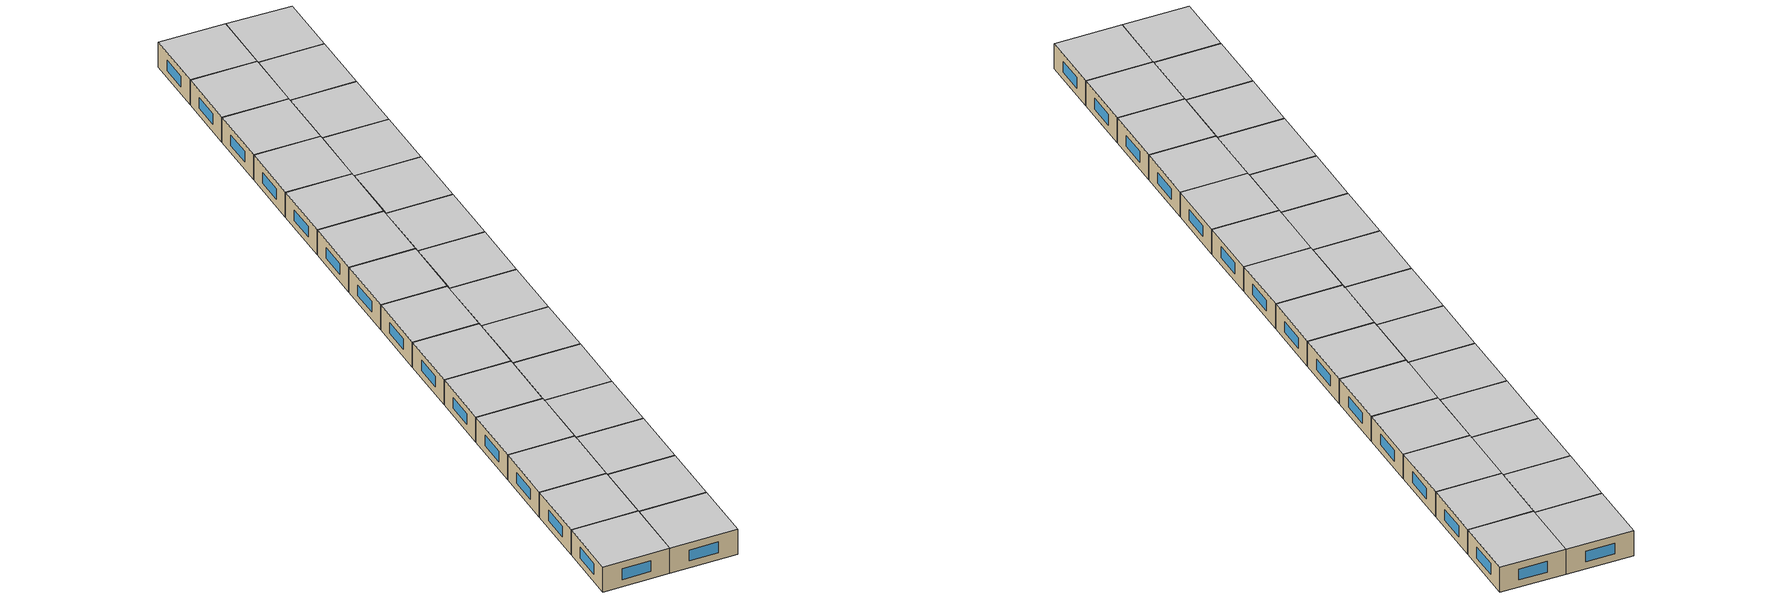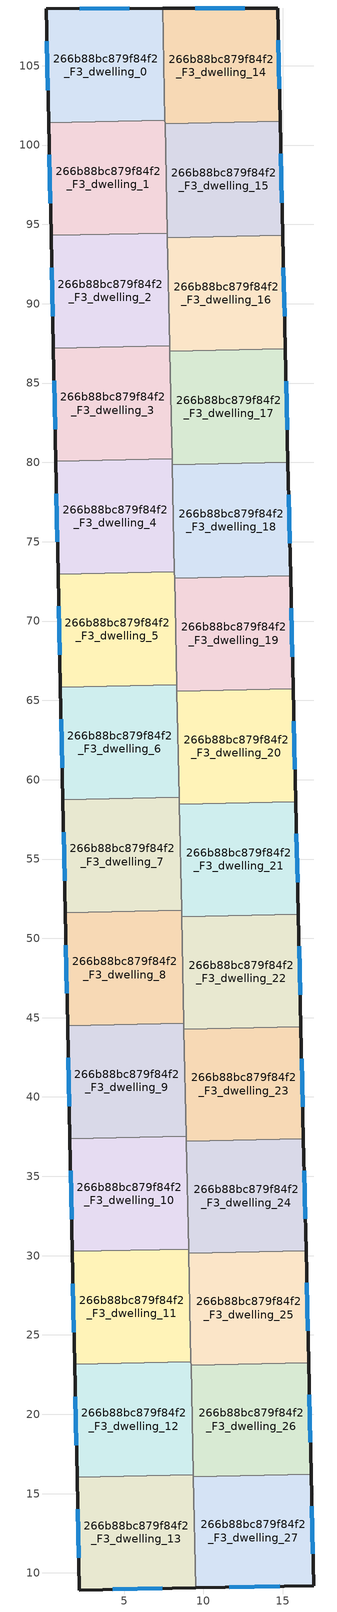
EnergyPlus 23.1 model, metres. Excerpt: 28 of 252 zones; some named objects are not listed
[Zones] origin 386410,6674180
266b88bc879f84f2_F3_dwelling_0
 floor to 266b88bc879f84f2_F2_dwelling_0 (EU_floor_Construction): 7.43,108.62 7.57,101.57 0.24,101.42 0.09,108.6 z9
 wall outside (EU_wall_Construction): 7.43,108.62 0.09,108.6 0.24,101.42 z9:12
 wall to 266b88bc879f84f2_F3_dwelling_14 (EU_wall_Construction): 7.57,101.57 7.43,108.62 z9:12
 wall to 266b88bc879f84f2_F3_dwelling_1 (EU_wall_Construction): 0.24,101.42 7.57,101.57 z9:12
 window (EU_Window_Construction): 5.33,108.61 2.19,108.6 / 0.14,106.55 0.2,103.47 z9.86:11.14
 ceiling to 266b88bc879f84f2_F4_dwelling_0 (EU_floor_Construction): 7.57,101.57 7.43,108.62 0.09,108.6 0.24,101.42 z12
266b88bc879f84f2_F3_dwelling_1
 floor to 266b88bc879f84f2_F2_dwelling_1 (EU_floor_Construction): 7.57,101.57 7.72,94.45 0.39,94.3 0.24,101.42 z9
 wall outside (EU_wall_Construction): 0.24,101.42 0.39,94.3 z9:12
 wall to 266b88bc879f84f2_F3_dwelling_2 (EU_wall_Construction): 0.39,94.3 7.72,94.45 z9:12
 wall to 266b88bc879f84f2_F3_dwelling_15 (EU_wall_Construction): 7.72,94.45 7.58,101.35 z9:12
 wall to 266b88bc879f84f2_F3_dwelling_14 (EU_wall_Construction): 7.58,101.35 7.57,101.57 z9:12
 window (EU_Window_Construction): 0.29,99.38 0.35,96.33 z9.86:11.14
 ceiling to 266b88bc879f84f2_F4_dwelling_1 (EU_floor_Construction): 7.72,94.45 7.57,101.57 0.24,101.42 0.39,94.3 z12
266b88bc879f84f2_F3_dwelling_10
 floor to 266b88bc879f84f2_F2_dwelling_10 (EU_floor_Construction): 8.91,37.53 9.06,30.42 1.73,30.26 1.58,37.38 z9
 wall outside (EU_wall_Construction): 1.58,37.38 1.73,30.26 z9:12
 wall to 266b88bc879f84f2_F3_dwelling_9 (EU_wall_Construction): 8.91,37.53 1.58,37.38 z9:12
 wall to 266b88bc879f84f2_F3_dwelling_11 (EU_wall_Construction): 1.73,30.26 9.06,30.42 z9:12
 wall to 266b88bc879f84f2_F3_dwelling_24 (EU_wall_Construction): 9.06,30.42 8.92,37.2 z9:12
 wall to 266b88bc879f84f2_F3_dwelling_23 (EU_wall_Construction): 8.92,37.2 8.91,37.53 z9:12
 window (EU_Window_Construction): 1.63,35.34 1.69,32.3 z9.86:11.14
 ceiling to 266b88bc879f84f2_F4_dwelling_10 (EU_floor_Construction): 9.06,30.42 8.91,37.53 1.58,37.38 1.73,30.26 z12
266b88bc879f84f2_F3_dwelling_11
 floor to 266b88bc879f84f2_F2_dwelling_11 (EU_floor_Construction): 9.06,30.42 9.21,23.3 1.88,23.15 1.73,30.26 z9
 wall outside (EU_wall_Construction): 1.73,30.26 1.88,23.15 z9:12
 wall to 266b88bc879f84f2_F3_dwelling_12 (EU_wall_Construction): 1.88,23.15 9.21,23.3 z9:12
 wall to 266b88bc879f84f2_F3_dwelling_25 (EU_wall_Construction): 9.21,23.3 9.07,30.14 z9:12
 wall to 266b88bc879f84f2_F3_dwelling_24 (EU_wall_Construction): 9.07,30.14 9.06,30.41 z9:12
 window (EU_Window_Construction): 1.78,28.23 1.84,25.18 z9.86:11.14
 ceiling to 266b88bc879f84f2_F4_dwelling_11 (EU_floor_Construction): 9.21,23.3 9.06,30.42 1.73,30.26 1.88,23.15 z12
266b88bc879f84f2_F3_dwelling_12
 floor to 266b88bc879f84f2_F2_dwelling_12 (EU_floor_Construction): 9.21,23.3 9.36,16.18 2.03,16.03 1.88,23.15 z9
 wall outside (EU_wall_Construction): 1.88,23.15 2.03,16.03 z9:12
 wall to 266b88bc879f84f2_F3_dwelling_13 (EU_wall_Construction): 2.03,16.03 9.36,16.18 z9:12
 wall to 266b88bc879f84f2_F3_dwelling_26 (EU_wall_Construction): 9.36,16.18 9.22,23.1 z9:12
 wall to 266b88bc879f84f2_F3_dwelling_25 (EU_wall_Construction): 9.22,23.1 9.21,23.3 z9:12
 window (EU_Window_Construction): 1.92,21.11 1.99,18.06 z9.86:11.14
 ceiling to 266b88bc879f84f2_F4_dwelling_12 (EU_floor_Construction): 9.36,16.18 9.21,23.3 1.88,23.15 2.03,16.03 z12
266b88bc879f84f2_F3_dwelling_13
 floor to 266b88bc879f84f2_F2_dwelling_13 (EU_floor_Construction): 9.36,16.18 9.36,16.07 9.51,9.06 2.18,8.92 2.03,16.03 z9
 wall outside (EU_wall_Construction): 2.03,16.03 2.18,8.92 9.51,9.06 z9:12
 wall to 266b88bc879f84f2_F3_dwelling_27 (EU_wall_Construction): 9.51,9.06 9.36,16.07 z9:12
 wall to 266b88bc879f84f2_F3_dwelling_26 (EU_wall_Construction): 9.36,16.07 9.36,16.18 z9:12
 window (EU_Window_Construction): 4.27,8.96 7.41,9.02 / 2.07,14 2.14,10.96 z9.86:11.14
 ceiling to 266b88bc879f84f2_F4_dwelling_13 (EU_floor_Construction): 9.51,9.06 9.36,16.07 9.36,16.18 2.03,16.03 2.18,8.92 z12
266b88bc879f84f2_F3_dwelling_14
 floor to 266b88bc879f84f2_F2_dwelling_14 (EU_floor_Construction): 14.67,108.64 14.83,101.5 7.58,101.35 7.43,108.62 z9
 wall outside (EU_wall_Construction): 14.83,101.5 14.67,108.64 7.43,108.62 z9:12
 wall to 266b88bc879f84f2_F3_dwelling_15 (EU_wall_Construction): 7.58,101.35 14.83,101.5 z9:12
 window (EU_Window_Construction): 12.6,108.63 9.5,108.62 / 14.78,103.54 14.71,106.6 z9.86:11.14
 ceiling to 266b88bc879f84f2_F4_dwelling_14 (EU_floor_Construction): 14.83,101.5 14.67,108.64 7.43,108.62 7.58,101.35 z12
266b88bc879f84f2_F3_dwelling_15
 floor to 266b88bc879f84f2_F2_dwelling_15 (EU_floor_Construction): 14.83,101.5 15,94.32 7.73,94.17 7.58,101.35 z9
 wall outside (EU_wall_Construction): 15,94.32 14.83,101.5 z9:12
 wall to 266b88bc879f84f2_F3_dwelling_16 (EU_wall_Construction): 7.73,94.17 15,94.32 z9:12
 wall to 266b88bc879f84f2_F3_dwelling_2 (EU_wall_Construction): 7.72,94.45 7.73,94.17 z9:12
 window (EU_Window_Construction): 14.95,96.37 14.88,99.45 z9.86:11.14
 ceiling to 266b88bc879f84f2_F4_dwelling_15 (EU_floor_Construction): 15,94.32 14.83,101.5 7.58,101.35 7.73,94.17 z12
266b88bc879f84f2_F3_dwelling_16
 floor to 266b88bc879f84f2_F2_dwelling_16 (EU_floor_Construction): 15,94.32 15.16,87.15 7.88,87 7.73,94.17 z9
 wall outside (EU_wall_Construction): 15.16,87.15 15,94.32 z9:12
 wall to 266b88bc879f84f2_F3_dwelling_17 (EU_wall_Construction): 7.88,87 15.16,87.15 z9:12
 wall to 266b88bc879f84f2_F3_dwelling_2 (EU_wall_Construction): 7.73,94.17 7.87,87.34 z9:12
 wall to 266b88bc879f84f2_F3_dwelling_3 (EU_wall_Construction): 7.87,87.34 7.88,87 z9:12
 window (EU_Window_Construction): 15.11,89.2 15.04,92.27 z9.86:11.14
 ceiling to 266b88bc879f84f2_F4_dwelling_16 (EU_floor_Construction): 15.16,87.15 15,94.32 7.73,94.17 7.88,87 z12
266b88bc879f84f2_F3_dwelling_17
 floor to 266b88bc879f84f2_F2_dwelling_17 (EU_floor_Construction): 15.16,87.15 15.32,80 8.03,79.84 7.88,87 z9
 wall outside (EU_wall_Construction): 15.32,80 15.16,87.15 z9:12
 wall to 266b88bc879f84f2_F3_dwelling_18 (EU_wall_Construction): 8.03,79.84 15.32,80 z9:12
 wall to 266b88bc879f84f2_F3_dwelling_3 (EU_wall_Construction): 7.88,87 8.02,80.22 z9:12
 wall to 266b88bc879f84f2_F3_dwelling_4 (EU_wall_Construction): 8.02,80.22 8.03,79.84 z9:12
 window (EU_Window_Construction): 15.28,82.04 15.21,85.11 z9.86:11.14
 ceiling to 266b88bc879f84f2_F4_dwelling_17 (EU_floor_Construction): 15.32,80 15.16,87.15 7.88,87 8.03,79.84 z12
266b88bc879f84f2_F3_dwelling_18
 floor to 266b88bc879f84f2_F2_dwelling_18 (EU_floor_Construction): 15.32,80 15.49,72.85 8.18,72.7 8.03,79.84 z9
 wall outside (EU_wall_Construction): 15.49,72.85 15.32,80 z9:12
 wall to 266b88bc879f84f2_F3_dwelling_19 (EU_wall_Construction): 8.18,72.7 15.49,72.85 z9:12
 wall to 266b88bc879f84f2_F3_dwelling_4 (EU_wall_Construction): 8.03,79.84 8.17,73.11 z9:12
 wall to 266b88bc879f84f2_F3_dwelling_5 (EU_wall_Construction): 8.17,73.11 8.18,72.7 z9:12
 window (EU_Window_Construction): 15.44,74.89 15.37,77.96 z9.86:11.14
 ceiling to 266b88bc879f84f2_F4_dwelling_18 (EU_floor_Construction): 15.49,72.85 15.32,80 8.03,79.84 8.18,72.7 z12
266b88bc879f84f2_F3_dwelling_19
 floor to 266b88bc879f84f2_F2_dwelling_19 (EU_floor_Construction): 15.49,72.85 15.65,65.73 8.33,65.57 8.18,72.7 z9
 wall outside (EU_wall_Construction): 15.65,65.73 15.49,72.85 z9:12
 wall to 266b88bc879f84f2_F3_dwelling_20 (EU_wall_Construction): 8.33,65.57 15.65,65.73 z9:12
 wall to 266b88bc879f84f2_F3_dwelling_5 (EU_wall_Construction): 8.18,72.7 8.32,65.99 z9:12
 wall to 266b88bc879f84f2_F3_dwelling_6 (EU_wall_Construction): 8.32,65.99 8.33,65.57 z9:12
 window (EU_Window_Construction): 15.61,67.76 15.53,70.82 z9.86:11.14
 ceiling to 266b88bc879f84f2_F4_dwelling_19 (EU_floor_Construction): 15.65,65.73 15.49,72.85 8.18,72.7 8.33,65.57 z12
266b88bc879f84f2_F3_dwelling_2
 floor to 266b88bc879f84f2_F2_dwelling_2 (EU_floor_Construction): 7.72,94.45 7.87,87.34 0.54,87.19 0.39,94.3 z9
 wall outside (EU_wall_Construction): 0.39,94.3 0.54,87.19 z9:12
 wall to 266b88bc879f84f2_F3_dwelling_3 (EU_wall_Construction): 0.54,87.19 7.87,87.34 z9:12
 window (EU_Window_Construction): 0.44,92.27 0.5,89.22 z9.86:11.14
 ceiling to 266b88bc879f84f2_F4_dwelling_2 (EU_floor_Construction): 7.87,87.34 7.72,94.45 0.39,94.3 0.54,87.19 z12
266b88bc879f84f2_F3_dwelling_20
 floor to 266b88bc879f84f2_F2_dwelling_20 (EU_floor_Construction): 15.65,65.73 15.82,58.61 8.48,58.46 8.33,65.57 z9
 wall outside (EU_wall_Construction): 15.82,58.61 15.65,65.73 z9:12
 wall to 266b88bc879f84f2_F3_dwelling_21 (EU_wall_Construction): 8.48,58.46 15.82,58.61 z9:12
 wall to 266b88bc879f84f2_F3_dwelling_6 (EU_wall_Construction): 8.33,65.57 8.47,58.88 z9:12
 wall to 266b88bc879f84f2_F3_dwelling_7 (EU_wall_Construction): 8.47,58.88 8.48,58.46 z9:12
 window (EU_Window_Construction): 15.77,60.65 15.7,63.69 z9.86:11.14
 ceiling to 266b88bc879f84f2_F4_dwelling_20 (EU_floor_Construction): 15.82,58.61 15.65,65.73 8.33,65.57 8.48,58.46 z12
266b88bc879f84f2_F3_dwelling_21
 floor to 266b88bc879f84f2_F2_dwelling_21 (EU_floor_Construction): 15.82,58.61 15.98,51.51 8.62,51.36 8.48,58.46 z9
 wall outside (EU_wall_Construction): 15.98,51.51 15.82,58.61 z9:12
 wall to 266b88bc879f84f2_F3_dwelling_22 (EU_wall_Construction): 8.62,51.36 15.98,51.51 z9:12
 wall to 266b88bc879f84f2_F3_dwelling_7 (EU_wall_Construction): 8.48,58.46 8.62,51.76 z9:12
 wall to 266b88bc879f84f2_F3_dwelling_8 (EU_wall_Construction): 8.62,51.76 8.62,51.36 z9:12
 window (EU_Window_Construction): 15.93,53.54 15.86,56.58 z9.86:11.14
 ceiling to 266b88bc879f84f2_F4_dwelling_21 (EU_floor_Construction): 15.98,51.51 15.82,58.61 8.48,58.46 8.62,51.36 z12
266b88bc879f84f2_F3_dwelling_22
 floor to 266b88bc879f84f2_F2_dwelling_22 (EU_floor_Construction): 15.98,51.51 16.14,44.43 8.77,44.27 8.62,51.36 z9
 wall outside (EU_wall_Construction): 16.14,44.43 15.98,51.51 z9:12
 wall to 266b88bc879f84f2_F3_dwelling_23 (EU_wall_Construction): 8.77,44.27 16.14,44.43 z9:12
 wall to 266b88bc879f84f2_F3_dwelling_8 (EU_wall_Construction): 8.62,51.36 8.77,44.65 z9:12
 wall to 266b88bc879f84f2_F3_dwelling_9 (EU_wall_Construction): 8.77,44.65 8.77,44.27 z9:12
 window (EU_Window_Construction): 16.09,46.45 16.02,49.49 z9.86:11.14
 ceiling to 266b88bc879f84f2_F4_dwelling_22 (EU_floor_Construction): 16.14,44.43 15.98,51.51 8.62,51.36 8.77,44.27 z12
266b88bc879f84f2_F3_dwelling_23
 floor to 266b88bc879f84f2_F2_dwelling_23 (EU_floor_Construction): 16.14,44.43 16.3,37.36 8.92,37.2 8.77,44.27 z9
 wall outside (EU_wall_Construction): 16.3,37.36 16.14,44.43 z9:12
 wall to 266b88bc879f84f2_F3_dwelling_24 (EU_wall_Construction): 8.92,37.2 16.3,37.36 z9:12
 wall to 266b88bc879f84f2_F3_dwelling_9 (EU_wall_Construction): 8.77,44.27 8.91,37.53 z9:12
 window (EU_Window_Construction): 16.26,39.38 16.19,42.41 z9.86:11.14
 ceiling to 266b88bc879f84f2_F4_dwelling_23 (EU_floor_Construction): 16.3,37.36 16.14,44.43 8.77,44.27 8.92,37.2 z12
266b88bc879f84f2_F3_dwelling_24
 floor to 266b88bc879f84f2_F2_dwelling_24 (EU_floor_Construction): 16.3,37.36 16.47,30.3 9.07,30.14 8.92,37.2 z9
 wall outside (EU_wall_Construction): 16.47,30.3 16.3,37.36 z9:12
 wall to 266b88bc879f84f2_F3_dwelling_25 (EU_wall_Construction): 9.07,30.14 16.47,30.3 z9:12
 window (EU_Window_Construction): 16.42,32.31 16.35,35.34 z9.86:11.14
 ceiling to 266b88bc879f84f2_F4_dwelling_24 (EU_floor_Construction): 16.47,30.3 16.3,37.36 8.92,37.2 9.07,30.14 z12
266b88bc879f84f2_F3_dwelling_25
 floor to 266b88bc879f84f2_F2_dwelling_25 (EU_floor_Construction): 16.47,30.3 16.63,23.25 9.22,23.1 9.07,30.14 z9
 wall outside (EU_wall_Construction): 16.63,23.25 16.47,30.3 z9:12
 wall to 266b88bc879f84f2_F3_dwelling_26 (EU_wall_Construction): 9.22,23.1 16.63,23.25 z9:12
 window (EU_Window_Construction): 16.58,25.27 16.51,28.29 z9.86:11.14
 ceiling to 266b88bc879f84f2_F4_dwelling_25 (EU_floor_Construction): 16.63,23.25 16.47,30.3 9.07,30.14 9.22,23.1 z12
266b88bc879f84f2_F3_dwelling_26
 floor to 266b88bc879f84f2_F2_dwelling_26 (EU_floor_Construction): 16.63,23.25 16.79,16.22 9.36,16.07 9.22,23.1 z9
 wall outside (EU_wall_Construction): 16.79,16.22 16.63,23.25 z9:12
 wall to 266b88bc879f84f2_F3_dwelling_27 (EU_wall_Construction): 9.36,16.07 16.79,16.22 z9:12
 window (EU_Window_Construction): 16.74,18.23 16.67,21.25 z9.86:11.14
 ceiling to 266b88bc879f84f2_F4_dwelling_26 (EU_floor_Construction): 16.79,16.22 16.63,23.25 9.22,23.1 9.36,16.07 z12
266b88bc879f84f2_F3_dwelling_27
 floor to 266b88bc879f84f2_F2_dwelling_27 (EU_floor_Construction): 16.79,16.22 16.95,9.2 9.51,9.06 9.36,16.07 z9
 wall outside (EU_wall_Construction): 9.51,9.06 16.95,9.2 16.79,16.22 z9:12
 window (EU_Window_Construction): 16.9,11.2 16.83,14.22 / 11.63,9.1 14.82,9.16 z9.86:11.14
 ceiling to 266b88bc879f84f2_F4_dwelling_27 (EU_floor_Construction): 16.95,9.2 16.79,16.22 9.36,16.07 9.51,9.06 z12
266b88bc879f84f2_F3_dwelling_3
 floor to 266b88bc879f84f2_F2_dwelling_3 (EU_floor_Construction): 7.87,87.34 8.02,80.22 0.69,80.07 0.54,87.19 z9
 wall outside (EU_wall_Construction): 0.54,87.19 0.69,80.07 z9:12
 wall to 266b88bc879f84f2_F3_dwelling_4 (EU_wall_Construction): 0.69,80.07 8.02,80.22 z9:12
 window (EU_Window_Construction): 0.58,85.15 0.65,82.1 z9.86:11.14
 ceiling to 266b88bc879f84f2_F4_dwelling_3 (EU_floor_Construction): 8.02,80.22 7.87,87.34 0.54,87.19 0.69,80.07 z12
266b88bc879f84f2_F3_dwelling_4
 floor to 266b88bc879f84f2_F2_dwelling_4 (EU_floor_Construction): 8.02,80.22 8.17,73.11 0.84,72.95 0.69,80.07 z9
 wall outside (EU_wall_Construction): 0.69,80.07 0.84,72.95 z9:12
 wall to 266b88bc879f84f2_F3_dwelling_5 (EU_wall_Construction): 0.84,72.95 8.17,73.11 z9:12
 window (EU_Window_Construction): 0.73,78.04 0.8,74.99 z9.86:11.14
 ceiling to 266b88bc879f84f2_F4_dwelling_4 (EU_floor_Construction): 8.17,73.11 8.02,80.22 0.69,80.07 0.84,72.95 z12
266b88bc879f84f2_F3_dwelling_5
 floor to 266b88bc879f84f2_F2_dwelling_5 (EU_floor_Construction): 8.17,73.11 8.32,65.99 0.99,65.84 0.84,72.95 z9
 wall outside (EU_wall_Construction): 0.84,72.95 0.99,65.84 z9:12
 wall to 266b88bc879f84f2_F3_dwelling_6 (EU_wall_Construction): 0.99,65.84 8.32,65.99 z9:12
 window (EU_Window_Construction): 0.88,70.92 0.95,67.87 z9.86:11.14
 ceiling to 266b88bc879f84f2_F4_dwelling_5 (EU_floor_Construction): 8.32,65.99 8.17,73.11 0.84,72.95 0.99,65.84 z12
266b88bc879f84f2_F3_dwelling_6
 floor to 266b88bc879f84f2_F2_dwelling_6 (EU_floor_Construction): 8.32,65.99 8.47,58.88 1.14,58.72 0.99,65.84 z9
 wall outside (EU_wall_Construction): 0.99,65.84 1.14,58.72 z9:12
 wall to 266b88bc879f84f2_F3_dwelling_7 (EU_wall_Construction): 1.14,58.72 8.47,58.88 z9:12
 window (EU_Window_Construction): 1.03,63.81 1.09,60.76 z9.86:11.14
 ceiling to 266b88bc879f84f2_F4_dwelling_6 (EU_floor_Construction): 8.47,58.88 8.32,65.99 0.99,65.84 1.14,58.72 z12
266b88bc879f84f2_F3_dwelling_7
 floor to 266b88bc879f84f2_F2_dwelling_7 (EU_floor_Construction): 8.47,58.88 8.62,51.76 1.29,51.61 1.14,58.72 z9
 wall outside (EU_wall_Construction): 1.14,58.72 1.29,51.61 z9:12
 wall to 266b88bc879f84f2_F3_dwelling_8 (EU_wall_Construction): 1.29,51.61 8.62,51.76 z9:12
 window (EU_Window_Construction): 1.18,56.69 1.24,53.64 z9.86:11.14
 ceiling to 266b88bc879f84f2_F4_dwelling_7 (EU_floor_Construction): 8.62,51.76 8.47,58.88 1.14,58.72 1.29,51.61 z12
266b88bc879f84f2_F3_dwelling_8
 floor to 266b88bc879f84f2_F2_dwelling_8 (EU_floor_Construction): 8.62,51.76 8.77,44.65 1.43,44.49 1.29,51.61 z9
 wall outside (EU_wall_Construction): 1.29,51.61 1.43,44.49 z9:12
 wall to 266b88bc879f84f2_F3_dwelling_9 (EU_wall_Construction): 1.43,44.49 8.77,44.65 z9:12
 window (EU_Window_Construction): 1.33,49.58 1.39,46.53 z9.86:11.14
 ceiling to 266b88bc879f84f2_F4_dwelling_8 (EU_floor_Construction): 8.77,44.65 8.62,51.76 1.29,51.61 1.43,44.49 z12
266b88bc879f84f2_F3_dwelling_9
 floor to 266b88bc879f84f2_F2_dwelling_9 (EU_floor_Construction): 8.77,44.65 8.91,37.53 1.58,37.38 1.43,44.49 z9
 wall outside (EU_wall_Construction): 1.43,44.49 1.58,37.38 z9:12
 window (EU_Window_Construction): 1.48,42.46 1.54,39.41 z9.86:11.14
 ceiling to 266b88bc879f84f2_F4_dwelling_9 (EU_floor_Construction): 8.91,37.53 8.77,44.65 1.43,44.49 1.58,37.38 z12
[Building]
EU S2 Campaign: North Axis=0; Terrain=City; Solar Distribution=FullExterior
[Site:Location]
Helsinki-Vantaa.AP: Latitude=60.317; Longitude=24.963; Time Zone=2; Elevation=54.6
[SizingPeriod:WeatherFileDays]
AnnualSizingPeriod: Begin Month=1; Begin Day of Month=1; End Month=12; End Day of Month=31; Day of Week for Start Day=Monday; Use Weather File Daylight Saving Period=No; Use Weather File Rain and Snow Indicators=No
[MATERIAL]
EU_InternalMass_Material: Roughness=MediumRough; Thickness=0.1; Conductivity=1; Density=1800; Specific Heat=900; Thermal Absorptance=0.9; Solar Absorptance=0.7; Visible Absorptance=0.7
[MATERIAL:NOMASS] Roughness=MediumRough; Thermal Absorptance=0.9; Solar Absorptance=0.7; Visible Absorptance=0.7
Name | Thermal Resistance
EU_wall_NoMass | 1.10183
EU_floor_NoMass | 1.70606
[WINDOWMATERIAL:SIMPLEGLAZINGSYSTEM]
EU_Window_SimpleGlazing: UFactor=3.11035; Solar Heat Gain Coefficient=0.8; Visible Transmittance=0.8
[CONSTRUCTION]
EU_wall_Construction: EU_wall_NoMass
EU_floor_Construction: EU_floor_NoMass
EU_Window_Construction: EU_Window_SimpleGlazing
EU_InternalMass_Construction: EU_InternalMass_Material
[ZONE] Type=1; Multiplier=1; Ceiling Height=autocalculate; Floor Area=autocalculate; Part of Total Floor Area=Yes
Name | Volume
266b88bc879f84f2_F3_dwelling_0 | 156.552
266b88bc879f84f2_F3_dwelling_1; 266b88bc879f84f2_F3_dwelling_9 | 156.528
266b88bc879f84f2_F3_dwelling_10; 266b88bc879f84f2_F3_dwelling_19; 266b88bc879f84f2_F3_dwelling_24; 266b88bc879f84f2_F3_dwelling_5 | 156.549
266b88bc879f84f2_F3_dwelling_11 | 156.54
266b88bc879f84f2_F3_dwelling_12; 266b88bc879f84f2_F3_dwelling_3; 266b88bc879f84f2_F3_dwelling_6; 266b88bc879f84f2_F3_dwelling_7; 266b88bc879f84f2_F3_dwelling_8 | 156.538
266b88bc879f84f2_F3_dwelling_13; 266b88bc879f84f2_F3_dwelling_20; 266b88bc879f84f2_F3_dwelling_26; 266b88bc879f84f2_F3_dwelling_27 | 156.541
266b88bc879f84f2_F3_dwelling_14 | 156.543
266b88bc879f84f2_F3_dwelling_15 | 156.539
266b88bc879f84f2_F3_dwelling_16; 266b88bc879f84f2_F3_dwelling_18 | 156.535
266b88bc879f84f2_F3_dwelling_17 | 156.519
266b88bc879f84f2_F3_dwelling_2 | 156.527
266b88bc879f84f2_F3_dwelling_21 | 156.531
266b88bc879f84f2_F3_dwelling_22 | 156.53
266b88bc879f84f2_F3_dwelling_23 | 156.529
266b88bc879f84f2_F3_dwelling_25 | 156.532
266b88bc879f84f2_F3_dwelling_4 | 156.55
[INTERNALMASS] Construction=EU_InternalMass_Construction
Name | Zone or ZoneList | Surface Area
266b88bc879f84f2_F3_dwelling_0_EU_InternalMass | 266b88bc879f84f2_F3_dwelling_0 | 52.1839
266b88bc879f84f2_F3_dwelling_1_EU_InternalMass | 266b88bc879f84f2_F3_dwelling_1 | 52.1757
266b88bc879f84f2_F3_dwelling_2_EU_InternalMass | 266b88bc879f84f2_F3_dwelling_2 | 52.1757
266b88bc879f84f2_F3_dwelling_3_EU_InternalMass | 266b88bc879f84f2_F3_dwelling_3 | 52.1795
266b88bc879f84f2_F3_dwelling_4_EU_InternalMass | 266b88bc879f84f2_F3_dwelling_4 | 52.1832
266b88bc879f84f2_F3_dwelling_5_EU_InternalMass | 266b88bc879f84f2_F3_dwelling_5 | 52.183
266b88bc879f84f2_F3_dwelling_6_EU_InternalMass | 266b88bc879f84f2_F3_dwelling_6 | 52.1792
266b88bc879f84f2_F3_dwelling_7_EU_InternalMass | 266b88bc879f84f2_F3_dwelling_7 | 52.1795
266b88bc879f84f2_F3_dwelling_8_EU_InternalMass | 266b88bc879f84f2_F3_dwelling_8 | 52.1836
266b88bc879f84f2_F3_dwelling_9_EU_InternalMass | 266b88bc879f84f2_F3_dwelling_9 | 52.1757
266b88bc879f84f2_F3_dwelling_10_EU_InternalMass | 266b88bc879f84f2_F3_dwelling_10 | 52.1831
266b88bc879f84f2_F3_dwelling_11_EU_InternalMass | 266b88bc879f84f2_F3_dwelling_11 | 52.1795
266b88bc879f84f2_F3_dwelling_12_EU_InternalMass | 266b88bc879f84f2_F3_dwelling_12 | 52.1793
266b88bc879f84f2_F3_dwelling_13_EU_InternalMass | 266b88bc879f84f2_F3_dwelling_13 | 52.1815
266b88bc879f84f2_F3_dwelling_14_EU_InternalMass | 266b88bc879f84f2_F3_dwelling_14 | 52.1811
266b88bc879f84f2_F3_dwelling_15_EU_InternalMass | 266b88bc879f84f2_F3_dwelling_15 | 52.1797
266b88bc879f84f2_F3_dwelling_16_EU_InternalMass | 266b88bc879f84f2_F3_dwelling_16 | 52.1784
266b88bc879f84f2_F3_dwelling_17_EU_InternalMass | 266b88bc879f84f2_F3_dwelling_17 | 52.1732
266b88bc879f84f2_F3_dwelling_18_EU_InternalMass | 266b88bc879f84f2_F3_dwelling_18 | 52.1784
266b88bc879f84f2_F3_dwelling_19_EU_InternalMass | 266b88bc879f84f2_F3_dwelling_19 | 52.1831
266b88bc879f84f2_F3_dwelling_20_EU_InternalMass | 266b88bc879f84f2_F3_dwelling_20 | 52.1801
266b88bc879f84f2_F3_dwelling_21_EU_InternalMass | 266b88bc879f84f2_F3_dwelling_21 | 52.1769
266b88bc879f84f2_F3_dwelling_22_EU_InternalMass | 266b88bc879f84f2_F3_dwelling_22 | 52.1767
266b88bc879f84f2_F3_dwelling_23_EU_InternalMass | 266b88bc879f84f2_F3_dwelling_23 | 52.1763
266b88bc879f84f2_F3_dwelling_24_EU_InternalMass | 266b88bc879f84f2_F3_dwelling_24 | 52.1827
266b88bc879f84f2_F3_dwelling_25_EU_InternalMass | 266b88bc879f84f2_F3_dwelling_25 | 52.1778
266b88bc879f84f2_F3_dwelling_26_EU_InternalMass | 266b88bc879f84f2_F3_dwelling_26 | 52.1802
266b88bc879f84f2_F3_dwelling_27_EU_InternalMass | 266b88bc879f84f2_F3_dwelling_27 | 52.1801
[OTHEREQUIPMENT] Fuel Type=Electricity; Design Level Calculation Method=Watts/Area; Power per Zone Floor Area=1; Fraction Latent=0; Fraction Radiant=0; Fraction Lost=0; Carbon Dioxide Generation Rate=0; EndUse Subcategory=EU_Step8_InternalGains
Name | Zone or ZoneList or Space or SpaceList | Schedule
EU_Step8_InternalGain_266b88bc879f84f2_F3_dwelling_0_f000 | 266b88bc879f84f2_F3_dwelling_0 | EU_Step8_GainSchedule_266b88bc879f84f2_F3_dwelling_0_f000
EU_Step8_InternalGain_266b88bc879f84f2_F3_dwelling_1_f000 | 266b88bc879f84f2_F3_dwelling_1 | EU_Step8_GainSchedule_266b88bc879f84f2_F3_dwelling_1_f000
EU_Step8_InternalGain_266b88bc879f84f2_F3_dwelling_2_f000 | 266b88bc879f84f2_F3_dwelling_2 | EU_Step8_GainSchedule_266b88bc879f84f2_F3_dwelling_2_f000
EU_Step8_InternalGain_266b88bc879f84f2_F3_dwelling_3_f000 | 266b88bc879f84f2_F3_dwelling_3 | EU_Step8_GainSchedule_266b88bc879f84f2_F3_dwelling_3_f000
EU_Step8_InternalGain_266b88bc879f84f2_F3_dwelling_4_f000 | 266b88bc879f84f2_F3_dwelling_4 | EU_Step8_GainSchedule_266b88bc879f84f2_F3_dwelling_4_f000
EU_Step8_InternalGain_266b88bc879f84f2_F3_dwelling_5_f000 | 266b88bc879f84f2_F3_dwelling_5 | EU_Step8_GainSchedule_266b88bc879f84f2_F3_dwelling_5_f000
EU_Step8_InternalGain_266b88bc879f84f2_F3_dwelling_6_f000 | 266b88bc879f84f2_F3_dwelling_6 | EU_Step8_GainSchedule_266b88bc879f84f2_F3_dwelling_6_f000
EU_Step8_InternalGain_266b88bc879f84f2_F3_dwelling_7_f000 | 266b88bc879f84f2_F3_dwelling_7 | EU_Step8_GainSchedule_266b88bc879f84f2_F3_dwelling_7_f000
EU_Step8_InternalGain_266b88bc879f84f2_F3_dwelling_8_f000 | 266b88bc879f84f2_F3_dwelling_8 | EU_Step8_GainSchedule_266b88bc879f84f2_F3_dwelling_8_f000
EU_Step8_InternalGain_266b88bc879f84f2_F3_dwelling_9_f000 | 266b88bc879f84f2_F3_dwelling_9 | EU_Step8_GainSchedule_266b88bc879f84f2_F3_dwelling_9_f000
EU_Step8_InternalGain_266b88bc879f84f2_F3_dwelling_10_f000 | 266b88bc879f84f2_F3_dwelling_10 | EU_Step8_GainSchedule_266b88bc879f84f2_F3_dwelling_10_f000
EU_Step8_InternalGain_266b88bc879f84f2_F3_dwelling_11_f000 | 266b88bc879f84f2_F3_dwelling_11 | EU_Step8_GainSchedule_266b88bc879f84f2_F3_dwelling_11_f000
EU_Step8_InternalGain_266b88bc879f84f2_F3_dwelling_12_f000 | 266b88bc879f84f2_F3_dwelling_12 | EU_Step8_GainSchedule_266b88bc879f84f2_F3_dwelling_12_f000
EU_Step8_InternalGain_266b88bc879f84f2_F3_dwelling_13_f000 | 266b88bc879f84f2_F3_dwelling_13 | EU_Step8_GainSchedule_266b88bc879f84f2_F3_dwelling_13_f000
EU_Step8_InternalGain_266b88bc879f84f2_F3_dwelling_14_f000 | 266b88bc879f84f2_F3_dwelling_14 | EU_Step8_GainSchedule_266b88bc879f84f2_F3_dwelling_14_f000
EU_Step8_InternalGain_266b88bc879f84f2_F3_dwelling_15_f000 | 266b88bc879f84f2_F3_dwelling_15 | EU_Step8_GainSchedule_266b88bc879f84f2_F3_dwelling_15_f000
EU_Step8_InternalGain_266b88bc879f84f2_F3_dwelling_16_f000 | 266b88bc879f84f2_F3_dwelling_16 | EU_Step8_GainSchedule_266b88bc879f84f2_F3_dwelling_16_f000
EU_Step8_InternalGain_266b88bc879f84f2_F3_dwelling_17_f000 | 266b88bc879f84f2_F3_dwelling_17 | EU_Step8_GainSchedule_266b88bc879f84f2_F3_dwelling_17_f000
EU_Step8_InternalGain_266b88bc879f84f2_F3_dwelling_18_f000 | 266b88bc879f84f2_F3_dwelling_18 | EU_Step8_GainSchedule_266b88bc879f84f2_F3_dwelling_18_f000
EU_Step8_InternalGain_266b88bc879f84f2_F3_dwelling_19_f000 | 266b88bc879f84f2_F3_dwelling_19 | EU_Step8_GainSchedule_266b88bc879f84f2_F3_dwelling_19_f000
EU_Step8_InternalGain_266b88bc879f84f2_F3_dwelling_20_f000 | 266b88bc879f84f2_F3_dwelling_20 | EU_Step8_GainSchedule_266b88bc879f84f2_F3_dwelling_20_f000
EU_Step8_InternalGain_266b88bc879f84f2_F3_dwelling_21_f000 | 266b88bc879f84f2_F3_dwelling_21 | EU_Step8_GainSchedule_266b88bc879f84f2_F3_dwelling_21_f000
EU_Step8_InternalGain_266b88bc879f84f2_F3_dwelling_22_f000 | 266b88bc879f84f2_F3_dwelling_22 | EU_Step8_GainSchedule_266b88bc879f84f2_F3_dwelling_22_f000
EU_Step8_InternalGain_266b88bc879f84f2_F3_dwelling_23_f000 | 266b88bc879f84f2_F3_dwelling_23 | EU_Step8_GainSchedule_266b88bc879f84f2_F3_dwelling_23_f000
EU_Step8_InternalGain_266b88bc879f84f2_F3_dwelling_24_f000 | 266b88bc879f84f2_F3_dwelling_24 | EU_Step8_GainSchedule_266b88bc879f84f2_F3_dwelling_24_f000
EU_Step8_InternalGain_266b88bc879f84f2_F3_dwelling_25_f000 | 266b88bc879f84f2_F3_dwelling_25 | EU_Step8_GainSchedule_266b88bc879f84f2_F3_dwelling_25_f000
EU_Step8_InternalGain_266b88bc879f84f2_F3_dwelling_26_f000 | 266b88bc879f84f2_F3_dwelling_26 | EU_Step8_GainSchedule_266b88bc879f84f2_F3_dwelling_26_f000
EU_Step8_InternalGain_266b88bc879f84f2_F3_dwelling_27_f000 | 266b88bc879f84f2_F3_dwelling_27 | EU_Step8_GainSchedule_266b88bc879f84f2_F3_dwelling_27_f000
[ZONEVENTILATION:DESIGNFLOWRATE] Schedule=EU_AlwaysOn; Design Flow Rate Calculation Method=AirChanges/Hour; Air Changes per Hour=0.756316; Ventilation Type=Natural; Fan Pressure Rise=0; Fan Total Efficiency=1; Constant Term Coefficient=1; Temperature Term Coefficient=0; Velocity Term Coefficient=0; Velocity Squared Term Coefficient=0; Minimum Indoor Temperature=-100; Maximum Indoor Temperature=100; Delta Temperature=-100; Minimum Outdoor Temperature=-100; Maximum Outdoor Temperature=100; Maximum Wind Speed=40
Name | Zone or ZoneList or Space or SpaceList
EU_ConstantAir_266b88bc879f84f2_F3_dwelling_0 | 266b88bc879f84f2_F3_dwelling_0
EU_ConstantAir_266b88bc879f84f2_F3_dwelling_1 | 266b88bc879f84f2_F3_dwelling_1
EU_ConstantAir_266b88bc879f84f2_F3_dwelling_2 | 266b88bc879f84f2_F3_dwelling_2
EU_ConstantAir_266b88bc879f84f2_F3_dwelling_3 | 266b88bc879f84f2_F3_dwelling_3
EU_ConstantAir_266b88bc879f84f2_F3_dwelling_4 | 266b88bc879f84f2_F3_dwelling_4
EU_ConstantAir_266b88bc879f84f2_F3_dwelling_5 | 266b88bc879f84f2_F3_dwelling_5
EU_ConstantAir_266b88bc879f84f2_F3_dwelling_6 | 266b88bc879f84f2_F3_dwelling_6
EU_ConstantAir_266b88bc879f84f2_F3_dwelling_7 | 266b88bc879f84f2_F3_dwelling_7
EU_ConstantAir_266b88bc879f84f2_F3_dwelling_8 | 266b88bc879f84f2_F3_dwelling_8
EU_ConstantAir_266b88bc879f84f2_F3_dwelling_9 | 266b88bc879f84f2_F3_dwelling_9
EU_ConstantAir_266b88bc879f84f2_F3_dwelling_10 | 266b88bc879f84f2_F3_dwelling_10
EU_ConstantAir_266b88bc879f84f2_F3_dwelling_11 | 266b88bc879f84f2_F3_dwelling_11
EU_ConstantAir_266b88bc879f84f2_F3_dwelling_12 | 266b88bc879f84f2_F3_dwelling_12
EU_ConstantAir_266b88bc879f84f2_F3_dwelling_13 | 266b88bc879f84f2_F3_dwelling_13
EU_ConstantAir_266b88bc879f84f2_F3_dwelling_14 | 266b88bc879f84f2_F3_dwelling_14
EU_ConstantAir_266b88bc879f84f2_F3_dwelling_15 | 266b88bc879f84f2_F3_dwelling_15
EU_ConstantAir_266b88bc879f84f2_F3_dwelling_16 | 266b88bc879f84f2_F3_dwelling_16
EU_ConstantAir_266b88bc879f84f2_F3_dwelling_17 | 266b88bc879f84f2_F3_dwelling_17
EU_ConstantAir_266b88bc879f84f2_F3_dwelling_18 | 266b88bc879f84f2_F3_dwelling_18
EU_ConstantAir_266b88bc879f84f2_F3_dwelling_19 | 266b88bc879f84f2_F3_dwelling_19
EU_ConstantAir_266b88bc879f84f2_F3_dwelling_20 | 266b88bc879f84f2_F3_dwelling_20
EU_ConstantAir_266b88bc879f84f2_F3_dwelling_21 | 266b88bc879f84f2_F3_dwelling_21
EU_ConstantAir_266b88bc879f84f2_F3_dwelling_22 | 266b88bc879f84f2_F3_dwelling_22
EU_ConstantAir_266b88bc879f84f2_F3_dwelling_23 | 266b88bc879f84f2_F3_dwelling_23
EU_ConstantAir_266b88bc879f84f2_F3_dwelling_24 | 266b88bc879f84f2_F3_dwelling_24
EU_ConstantAir_266b88bc879f84f2_F3_dwelling_25 | 266b88bc879f84f2_F3_dwelling_25
EU_ConstantAir_266b88bc879f84f2_F3_dwelling_26 | 266b88bc879f84f2_F3_dwelling_26
EU_ConstantAir_266b88bc879f84f2_F3_dwelling_27 | 266b88bc879f84f2_F3_dwelling_27
[HVACTEMPLATE:ZONE:IDEALLOADSAIRSYSTEM] System Availability Schedule=EU_AlwaysOn; Maximum Heating Supply Air Temperature=50; Minimum Cooling Supply Air Temperature=13; Maximum Heating Supply Air Humidity Ratio=0.0156; Minimum Cooling Supply Air Humidity Ratio=0.0077; Heating Limit=NoLimit; Cooling Limit=NoLimit; Heating Availability Schedule=EU_AlwaysOn; Cooling Availability Schedule=EU_CoolingOff; Dehumidification Control Type=ConstantSensibleHeatRatio; Cooling Sensible Heat Ratio=0.7; Dehumidification Setpoint=60; Humidification Control Type=None; Humidification Setpoint=30; Outdoor Air Method=None; Outdoor Air Flow Rate per Person=0.00944; Outdoor Air Flow Rate per Zone Floor Area=0; Outdoor Air Flow Rate per Zone=0; Demand Controlled Ventilation Type=None; Outdoor Air Economizer Type=NoEconomizer; Heat Recovery Type=None; Sensible Heat Recovery Effectiveness=0.7; Latent Heat Recovery Effectiveness=0.65
Name | Template Thermostat
266b88bc879f84f2_F3_dwelling_0 | EU_HeatOnly_266b88bc879f84f2_F3_dwelling_0
266b88bc879f84f2_F3_dwelling_1 | EU_HeatOnly_266b88bc879f84f2_F3_dwelling_1
266b88bc879f84f2_F3_dwelling_2 | EU_HeatOnly_266b88bc879f84f2_F3_dwelling_2
266b88bc879f84f2_F3_dwelling_3 | EU_HeatOnly_266b88bc879f84f2_F3_dwelling_3
266b88bc879f84f2_F3_dwelling_4 | EU_HeatOnly_266b88bc879f84f2_F3_dwelling_4
266b88bc879f84f2_F3_dwelling_5 | EU_HeatOnly_266b88bc879f84f2_F3_dwelling_5
266b88bc879f84f2_F3_dwelling_6 | EU_HeatOnly_266b88bc879f84f2_F3_dwelling_6
266b88bc879f84f2_F3_dwelling_7 | EU_HeatOnly_266b88bc879f84f2_F3_dwelling_7
266b88bc879f84f2_F3_dwelling_8 | EU_HeatOnly_266b88bc879f84f2_F3_dwelling_8
266b88bc879f84f2_F3_dwelling_9 | EU_HeatOnly_266b88bc879f84f2_F3_dwelling_9
266b88bc879f84f2_F3_dwelling_10 | EU_HeatOnly_266b88bc879f84f2_F3_dwelling_10
266b88bc879f84f2_F3_dwelling_11 | EU_HeatOnly_266b88bc879f84f2_F3_dwelling_11
266b88bc879f84f2_F3_dwelling_12 | EU_HeatOnly_266b88bc879f84f2_F3_dwelling_12
266b88bc879f84f2_F3_dwelling_13 | EU_HeatOnly_266b88bc879f84f2_F3_dwelling_13
266b88bc879f84f2_F3_dwelling_14 | EU_HeatOnly_266b88bc879f84f2_F3_dwelling_14
266b88bc879f84f2_F3_dwelling_15 | EU_HeatOnly_266b88bc879f84f2_F3_dwelling_15
266b88bc879f84f2_F3_dwelling_16 | EU_HeatOnly_266b88bc879f84f2_F3_dwelling_16
266b88bc879f84f2_F3_dwelling_17 | EU_HeatOnly_266b88bc879f84f2_F3_dwelling_17
266b88bc879f84f2_F3_dwelling_18 | EU_HeatOnly_266b88bc879f84f2_F3_dwelling_18
266b88bc879f84f2_F3_dwelling_19 | EU_HeatOnly_266b88bc879f84f2_F3_dwelling_19
266b88bc879f84f2_F3_dwelling_20 | EU_HeatOnly_266b88bc879f84f2_F3_dwelling_20
266b88bc879f84f2_F3_dwelling_21 | EU_HeatOnly_266b88bc879f84f2_F3_dwelling_21
266b88bc879f84f2_F3_dwelling_22 | EU_HeatOnly_266b88bc879f84f2_F3_dwelling_22
266b88bc879f84f2_F3_dwelling_23 | EU_HeatOnly_266b88bc879f84f2_F3_dwelling_23
266b88bc879f84f2_F3_dwelling_24 | EU_HeatOnly_266b88bc879f84f2_F3_dwelling_24
266b88bc879f84f2_F3_dwelling_25 | EU_HeatOnly_266b88bc879f84f2_F3_dwelling_25
266b88bc879f84f2_F3_dwelling_26 | EU_HeatOnly_266b88bc879f84f2_F3_dwelling_26
266b88bc879f84f2_F3_dwelling_27 | EU_HeatOnly_266b88bc879f84f2_F3_dwelling_27
[SIZING:ZONE] Zone Cooling Design Supply Air Temperature Input Method=SupplyAirTemperature; Zone Cooling Design Supply Air Temperature=13; Zone Heating Design Supply Air Temperature Input Method=SupplyAirTemperature; Zone Heating Design Supply Air Temperature=50; Zone Cooling Design Supply Air Humidity Ratio=0.008; Zone Heating Design Supply Air Humidity Ratio=0.008; Cooling Design Air Flow Method=DesignDay; Cooling Design Air Flow Rate=0; Cooling Minimum Air Flow per Zone Floor Area=0.000762; Cooling Minimum Air Flow=0; Cooling Minimum Air Flow Fraction=0.2; Heating Design Air Flow Method=DesignDay; Heating Design Air Flow Rate=0; Heating Maximum Air Flow per Zone Floor Area=0.002032; Heating Maximum Air Flow=0.141576; Heating Maximum Air Flow Fraction=0.3; Account for Dedicated Outdoor Air System=No; Dedicated Outdoor Air System Control Strategy=NeutralSupplyAir; Dedicated Outdoor Air Low Setpoint Temperature for Design=autosize; Dedicated Outdoor Air High Setpoint Temperature for Design=autosize; Zone Load Sizing Method=Sensible Load Only No Latent Load; Zone Latent Cooling Design Supply Air Humidity Ratio Input Method=HumidityRatioDifference; Zone Cooling Design Supply Air Humidity Ratio Difference=0.005; Zone Latent Heating Design Supply Air Humidity Ratio Input Method=HumidityRatioDifference; Zone Humidification Design Supply Air Humidity Ratio Difference=0.005
266b88bc879f84f2_F3_dwelling_0; 266b88bc879f84f2_F3_dwelling_1; 266b88bc879f84f2_F3_dwelling_2; 266b88bc879f84f2_F3_dwelling_3; 266b88bc879f84f2_F3_dwelling_4; 266b88bc879f84f2_F3_dwelling_5; 266b88bc879f84f2_F3_dwelling_6; 266b88bc879f84f2_F3_dwelling_7; 266b88bc879f84f2_F3_dwelling_8; 266b88bc879f84f2_F3_dwelling_9; 266b88bc879f84f2_F3_dwelling_10; 266b88bc879f84f2_F3_dwelling_11; 266b88bc879f84f2_F3_dwelling_12; 266b88bc879f84f2_F3_dwelling_13; 266b88bc879f84f2_F3_dwelling_14; 266b88bc879f84f2_F3_dwelling_15; 266b88bc879f84f2_F3_dwelling_16; 266b88bc879f84f2_F3_dwelling_17; 266b88bc879f84f2_F3_dwelling_18; 266b88bc879f84f2_F3_dwelling_19; 266b88bc879f84f2_F3_dwelling_20; 266b88bc879f84f2_F3_dwelling_21; 266b88bc879f84f2_F3_dwelling_22; 266b88bc879f84f2_F3_dwelling_23; 266b88bc879f84f2_F3_dwelling_24; 266b88bc879f84f2_F3_dwelling_25; 266b88bc879f84f2_F3_dwelling_26; 266b88bc879f84f2_F3_dwelling_27
[SCHEDULE:CONSTANT]
Name | Hourly Value
EU_AlwaysOn | 1
EU_CoolingOff | 0
[SCHEDULE:FILE] Column Number=1; Rows to Skip at Top=0; Number of Hours of Data=8760; Column Separator=Comma; Interpolate to Timestep=No; Minutes per Item=60; Adjust Schedule for Daylight Savings=Yes
Name | File
EU_Step8_GainSchedule_266b88bc879f84f2_F3_dwelling_0_f000 | ../../schedules/266b88bc879f84f2/266b88bc879f84f2_F3_dwelling_0_f000_gain.csv
EU_Step8_GainSchedule_266b88bc879f84f2_F3_dwelling_1_f000 | ../../schedules/266b88bc879f84f2/266b88bc879f84f2_F3_dwelling_1_f000_gain.csv
EU_Step8_GainSchedule_266b88bc879f84f2_F3_dwelling_2_f000 | ../../schedules/266b88bc879f84f2/266b88bc879f84f2_F3_dwelling_2_f000_gain.csv
EU_Step8_GainSchedule_266b88bc879f84f2_F3_dwelling_3_f000 | ../../schedules/266b88bc879f84f2/266b88bc879f84f2_F3_dwelling_3_f000_gain.csv
EU_Step8_GainSchedule_266b88bc879f84f2_F3_dwelling_4_f000 | ../../schedules/266b88bc879f84f2/266b88bc879f84f2_F3_dwelling_4_f000_gain.csv
EU_Step8_GainSchedule_266b88bc879f84f2_F3_dwelling_5_f000 | ../../schedules/266b88bc879f84f2/266b88bc879f84f2_F3_dwelling_5_f000_gain.csv
EU_Step8_GainSchedule_266b88bc879f84f2_F3_dwelling_6_f000 | ../../schedules/266b88bc879f84f2/266b88bc879f84f2_F3_dwelling_6_f000_gain.csv
EU_Step8_GainSchedule_266b88bc879f84f2_F3_dwelling_7_f000 | ../../schedules/266b88bc879f84f2/266b88bc879f84f2_F3_dwelling_7_f000_gain.csv
EU_Step8_GainSchedule_266b88bc879f84f2_F3_dwelling_8_f000 | ../../schedules/266b88bc879f84f2/266b88bc879f84f2_F3_dwelling_8_f000_gain.csv
EU_Step8_GainSchedule_266b88bc879f84f2_F3_dwelling_9_f000 | ../../schedules/266b88bc879f84f2/266b88bc879f84f2_F3_dwelling_9_f000_gain.csv
EU_Step8_GainSchedule_266b88bc879f84f2_F3_dwelling_10_f000 | ../../schedules/266b88bc879f84f2/266b88bc879f84f2_F3_dwelling_10_f000_gain.csv
EU_Step8_GainSchedule_266b88bc879f84f2_F3_dwelling_11_f000 | ../../schedules/266b88bc879f84f2/266b88bc879f84f2_F3_dwelling_11_f000_gain.csv
EU_Step8_GainSchedule_266b88bc879f84f2_F3_dwelling_12_f000 | ../../schedules/266b88bc879f84f2/266b88bc879f84f2_F3_dwelling_12_f000_gain.csv
EU_Step8_GainSchedule_266b88bc879f84f2_F3_dwelling_13_f000 | ../../schedules/266b88bc879f84f2/266b88bc879f84f2_F3_dwelling_13_f000_gain.csv
EU_Step8_GainSchedule_266b88bc879f84f2_F3_dwelling_14_f000 | ../../schedules/266b88bc879f84f2/266b88bc879f84f2_F3_dwelling_14_f000_gain.csv
EU_Step8_GainSchedule_266b88bc879f84f2_F3_dwelling_15_f000 | ../../schedules/266b88bc879f84f2/266b88bc879f84f2_F3_dwelling_15_f000_gain.csv
EU_Step8_GainSchedule_266b88bc879f84f2_F3_dwelling_16_f000 | ../../schedules/266b88bc879f84f2/266b88bc879f84f2_F3_dwelling_16_f000_gain.csv
EU_Step8_GainSchedule_266b88bc879f84f2_F3_dwelling_17_f000 | ../../schedules/266b88bc879f84f2/266b88bc879f84f2_F3_dwelling_17_f000_gain.csv
EU_Step8_GainSchedule_266b88bc879f84f2_F3_dwelling_18_f000 | ../../schedules/266b88bc879f84f2/266b88bc879f84f2_F3_dwelling_18_f000_gain.csv
EU_Step8_GainSchedule_266b88bc879f84f2_F3_dwelling_19_f000 | ../../schedules/266b88bc879f84f2/266b88bc879f84f2_F3_dwelling_19_f000_gain.csv
EU_Step8_GainSchedule_266b88bc879f84f2_F3_dwelling_20_f000 | ../../schedules/266b88bc879f84f2/266b88bc879f84f2_F3_dwelling_20_f000_gain.csv
EU_Step8_GainSchedule_266b88bc879f84f2_F3_dwelling_21_f000 | ../../schedules/266b88bc879f84f2/266b88bc879f84f2_F3_dwelling_21_f000_gain.csv
EU_Step8_GainSchedule_266b88bc879f84f2_F3_dwelling_22_f000 | ../../schedules/266b88bc879f84f2/266b88bc879f84f2_F3_dwelling_22_f000_gain.csv
EU_Step8_GainSchedule_266b88bc879f84f2_F3_dwelling_23_f000 | ../../schedules/266b88bc879f84f2/266b88bc879f84f2_F3_dwelling_23_f000_gain.csv
EU_Step8_GainSchedule_266b88bc879f84f2_F3_dwelling_24_f000 | ../../schedules/266b88bc879f84f2/266b88bc879f84f2_F3_dwelling_24_f000_gain.csv
EU_Step8_GainSchedule_266b88bc879f84f2_F3_dwelling_25_f000 | ../../schedules/266b88bc879f84f2/266b88bc879f84f2_F3_dwelling_25_f000_gain.csv
EU_Step8_GainSchedule_266b88bc879f84f2_F3_dwelling_26_f000 | ../../schedules/266b88bc879f84f2/266b88bc879f84f2_F3_dwelling_26_f000_gain.csv
EU_Step8_GainSchedule_266b88bc879f84f2_F3_dwelling_27_f000 | ../../schedules/266b88bc879f84f2/266b88bc879f84f2_F3_dwelling_27_f000_gain.csv
